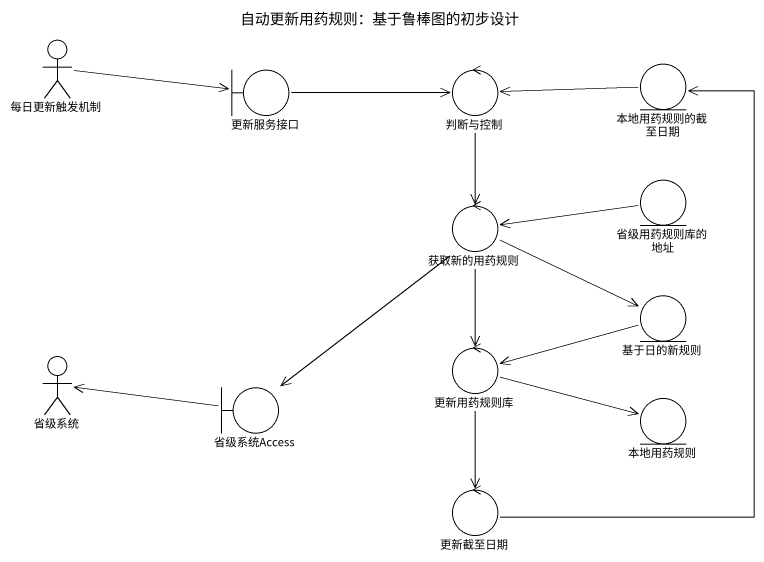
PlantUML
@startuml
title 自动更新用药规则：基于鲁棒图的初步设计
actor 每日更新触发机制
boundary 更新服务接口
control 判断与控制
entity 本地用药规则的截至日期
control 获取新的用药规则
entity 省级用药规则库的地址
entity 基于日的新规则
actor 省级系统
control 更新用药规则库
boundary 省级系统Access
entity 本地用药规则
control 更新截至日期
每日更新触发机制 -right-> 更新服务接口
更新服务接口 -right-> 判断与控制
判断与控制 --> 获取新的用药规则
本地用药规则的截至日期 -left-> 判断与控制
获取新的用药规则 -right-> 基于日的新规则
获取新的用药规则 --> 更新用药规则库
获取新的用药规则 --> 省级系统Access
省级用药规则库的地址 -left-> 获取新的用药规则
基于日的新规则 -left-> 更新用药规则库
更新用药规则库 -right-> 本地用药规则
更新用药规则库 --> 更新截至日期
省级系统Access -left-> 省级系统
更新截至日期 -up-> 本地用药规则的截至日期
@enduml
